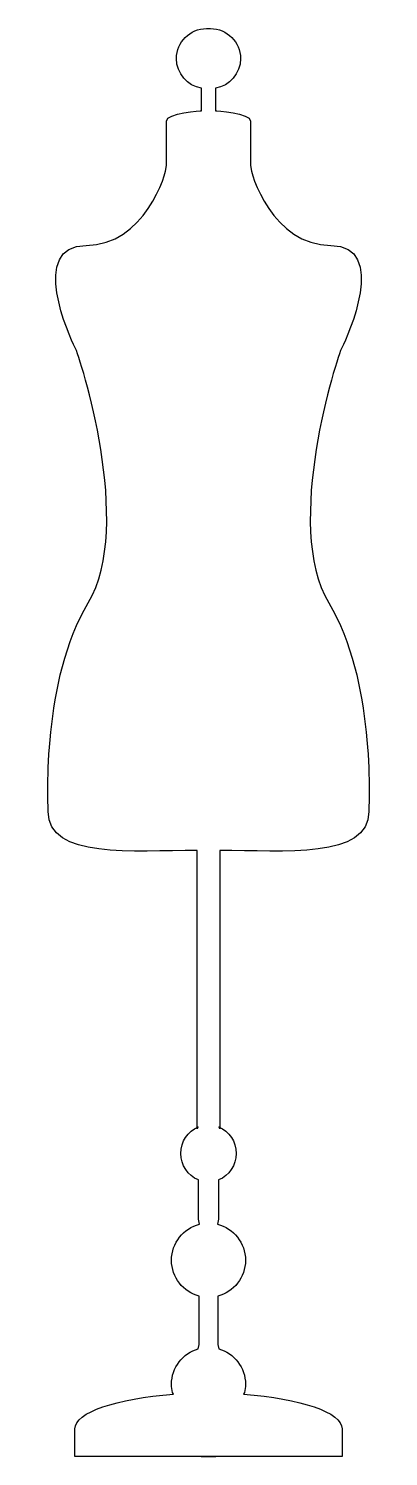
# Model space of a CAD drawing. Header units: centimetres. Extents: x -2.5 to 2.5, y -10 to 10.
import ezdxf

# ---------------------------------------------------------------- set-up
doc = ezdxf.new("R2010")
doc.units = ezdxf.units.CM
doc.header["$MEASUREMENT"] = 0
doc.layers.add('Camada 1', color=7, linetype='Continuous')

msp = doc.modelspace()

# ---------------------------------------------------------------- linework, layer by layer
at = {"layer": 'Camada 1'}
for points, knots in [([(-0.10093, -10.01449), (-0.10093, -10.01449), (1.87313, -10.01449), (1.87313, -10.01449), (1.87313, -10.01449), (1.87313, -10.01449), (1.87313, -9.62558), (1.87313, -9.62558), (1.87313, -9.62558), (1.87313, -9.39571), (1.28949, -9.20177), (0.49124, -9.14113), (0.49124, -9.14113), (0.49124, -9.14113), (0.50603, -9.11846), (0.50603, -9.11846), (0.50603, -9.11846), (0.5145, -9.08158), (0.51876, -9.04334), (0.51876, -9.00395), (0.51876, -9.00395), (0.51876, -8.76696), (0.35972, -8.56712), (0.14258, -8.50532), (0.14258, -8.50532), (0.14258, -8.50532), (0.12956, -8.44354), (0.12956, -8.44354), (0.12956, -8.44354), (0.12956, -8.44354), (0.12956, -7.76462), (0.12956, -7.76462), (0.12956, -7.76462), (0.3535, -7.70707), (0.51876, -7.50411), (0.51876, -7.26231), (0.51876, -7.26231), (0.51876, -7.01881), (0.35125, -6.81474), (0.12501, -6.7586), (0.12501, -6.7586), (0.12501, -6.7586), (0.14147, -6.68547), (0.14147, -6.68547), (0.14147, -6.68547), (0.14147, -6.68547), (0.14147, -6.13638), (0.14147, -6.13638), (0.14147, -6.13638), (0.28715, -6.07545), (0.3892, -5.93146), (0.3892, -5.76393), (0.3892, -5.76393), (0.3892, -5.59695), (0.28773, -5.45352), (0.14258, -5.39201), (0.14258, -5.39201), (0.14258, -5.39201), (0.15848, -5.41781), (0.15848, -5.41781), (0.15848, -5.41781), (0.15848, -5.41781), (0.15848, -1.51362), (0.15848, -1.51362), (0.15848, -1.51362), (1.052, -1.51362), (2.24792, -1.64258), (2.24792, -0.96596), (2.24792, -0.96596), (2.24792, -0.81909), (2.33441, 0.878), (1.68581, 1.95874), (1.68581, 1.95874), (1.0375, 3.03946), (1.80117, 5.41676), (1.87316, 5.54644), (1.87316, 5.54644), (1.94518, 5.67614), (2.52176, 6.97299), (1.71473, 6.97299), (1.71473, 6.97299), (0.9077, 6.97299), (0.57633, 7.98158), (0.59078, 8.09694), (0.59078, 8.09694), (0.59078, 8.09694), (0.59078, 8.60124), (0.59078, 8.71657), (0.59078, 8.71657), (0.59078, 8.83195), (0.09783, 8.86058), (0.09783, 8.86058), (0.09783, 8.86058), (0.09783, 8.86058), (0.09783, 9.17756), (0.09783, 9.17756), (0.09783, 9.17756), (0.29682, 9.21129), (0.44848, 9.38449), (0.44848, 9.59311), (0.44848, 9.59311), (0.44846, 9.82584), (0.25994, 10.01449), (0.02692, 10.01449), (0.02692, 10.01449), (0.02692, 10.01449), (-0.02692, 10.01449), (-0.02692, 10.01449), (-0.02692, 10.01449), (-0.25994, 10.01449), (-0.44846, 9.82584), (-0.44846, 9.59312), (-0.44846, 9.59312), (-0.44846, 9.3845), (-0.2968, 9.2113), (-0.09781, 9.17757), (-0.09781, 9.17757), (-0.09781, 9.17757), (-0.0978, 8.86064), (-0.0978, 8.86064), (-0.0978, 8.86064), (-0.0978, 8.86064), (-0.59075, 8.83201), (-0.59075, 8.71663), (-0.59075, 8.71663), (-0.59075, 8.60127), (-0.59075, 8.097), (-0.59075, 8.097), (-0.59075, 8.097), (-0.5763, 7.98162), (-0.90767, 6.97305), (-1.71467, 6.97305), (-1.71467, 6.97305), (-2.52173, 6.97305), (-1.94515, 5.67619), (-1.87316, 5.5465), (-1.87316, 5.5465), (-1.80117, 5.41683), (-1.0375, 3.03952), (-1.68578, 1.9588), (-1.68578, 1.9588), (-2.33435, 0.87806), (-2.24789, -0.81906), (-2.24789, -0.96593), (-2.24789, -0.96593), (-2.24789, -1.64255), (-1.05192, -1.51359), (-0.15842, -1.51359), (-0.15842, -1.51359), (-0.15842, -1.51359), (-0.15842, -5.41778), (-0.15842, -5.41778), (-0.15842, -5.41778), (-0.15842, -5.41778), (-0.14254, -5.39198), (-0.14254, -5.39198), (-0.14254, -5.39198), (-0.28769, -5.45347), (-0.38916, -5.59693), (-0.38916, -5.7639), (-0.38916, -5.7639), (-0.38916, -5.93143), (-0.28711, -6.07542), (-0.14143, -6.13635), (-0.14143, -6.13635), (-0.14143, -6.13635), (-0.14143, -6.68544), (-0.14143, -6.68544), (-0.14143, -6.68544), (-0.14143, -6.68544), (-0.12497, -6.75857), (-0.12497, -6.75857), (-0.12497, -6.75857), (-0.35116, -6.81471), (-0.5187, -7.01879), (-0.5187, -7.26228), (-0.5187, -7.26228), (-0.5187, -7.50411), (-0.35344, -7.70707), (-0.12952, -7.76459), (-0.12952, -7.76459), (-0.12952, -7.76459), (-0.12952, -8.44351), (-0.12952, -8.44351), (-0.12952, -8.44351), (-0.12952, -8.44351), (-0.14254, -8.50529), (-0.14254, -8.50529), (-0.14254, -8.50529), (-0.35968, -8.5671), (-0.5187, -8.76694), (-0.5187, -9.00392), (-0.5187, -9.00392), (-0.5187, -9.04332), (-0.51447, -9.08158), (-0.50595, -9.11843), (-0.50595, -9.11843), (-0.50595, -9.11843), (-0.49121, -9.1411), (-0.49121, -9.1411), (-0.49121, -9.1411), (-1.28946, -9.20174), (-1.87313, -9.39566), (-1.87313, -9.62555), (-1.87313, -9.62555), (-1.87313, -9.62555), (-1.87313, -10.01446), (-1.87313, -10.01446), (-1.87313, -10.01446), (-1.87313, -10.01446), (0.10095, -10.01449), (0.10095, -10.01449), (0.10095, -10.01449), (0.10095, -10.01449), (-0.10093, -10.01449), (-0.10093, -10.01449)], [0, 0, 0, 0, 0.01818182, 0.01818182, 0.01818182, 0.01818182, 0.03636364, 0.03636364, 0.03636364, 0.03636364, 0.05454545, 0.05454545, 0.05454545, 0.05454545, 0.07272727, 0.07272727, 0.07272727, 0.07272727, 0.09090909, 0.09090909, 0.09090909, 0.09090909, 0.10909091, 0.10909091, 0.10909091, 0.10909091, 0.12727273, 0.12727273, 0.12727273, 0.12727273, 0.14545455, 0.14545455, 0.14545455, 0.14545455, 0.16363636, 0.16363636, 0.16363636, 0.16363636, 0.18181818, 0.18181818, 0.18181818, 0.18181818, 0.2, 0.2, 0.2, 0.2, 0.21818182, 0.21818182, 0.21818182, 0.21818182, 0.23636364, 0.23636364, 0.23636364, 0.23636364, 0.25454545, 0.25454545, 0.25454545, 0.25454545, 0.27272727, 0.27272727, 0.27272727, 0.27272727, 0.29090909, 0.29090909, 0.29090909, 0.29090909, 0.30909091, 0.30909091, 0.30909091, 0.30909091, 0.32727273, 0.32727273, 0.32727273, 0.32727273, 0.34545455, 0.34545455, 0.34545455, 0.34545455, 0.36363636, 0.36363636, 0.36363636, 0.36363636, 0.38181818, 0.38181818, 0.38181818, 0.38181818, 0.4, 0.4, 0.4, 0.4, 0.41818182, 0.41818182, 0.41818182, 0.41818182, 0.43636364, 0.43636364, 0.43636364, 0.43636364, 0.45454545, 0.45454545, 0.45454545, 0.45454545, 0.47272727, 0.47272727, 0.47272727, 0.47272727, 0.49090909, 0.49090909, 0.49090909, 0.49090909, 0.50909091, 0.50909091, 0.50909091, 0.50909091, 0.52727273, 0.52727273, 0.52727273, 0.52727273, 0.54545455, 0.54545455, 0.54545455, 0.54545455, 0.56363636, 0.56363636, 0.56363636, 0.56363636, 0.58181818, 0.58181818, 0.58181818, 0.58181818, 0.6, 0.6, 0.6, 0.6, 0.61818182, 0.61818182, 0.61818182, 0.61818182, 0.63636364, 0.63636364, 0.63636364, 0.63636364, 0.65454545, 0.65454545, 0.65454545, 0.65454545, 0.67272727, 0.67272727, 0.67272727, 0.67272727, 0.69090909, 0.69090909, 0.69090909, 0.69090909, 0.70909091, 0.70909091, 0.70909091, 0.70909091, 0.72727273, 0.72727273, 0.72727273, 0.72727273, 0.74545455, 0.74545455, 0.74545455, 0.74545455, 0.76363636, 0.76363636, 0.76363636, 0.76363636, 0.78181818, 0.78181818, 0.78181818, 0.78181818, 0.8, 0.8, 0.8, 0.8, 0.81818182, 0.81818182, 0.81818182, 0.81818182, 0.83636364, 0.83636364, 0.83636364, 0.83636364, 0.85454545, 0.85454545, 0.85454545, 0.85454545, 0.87272727, 0.87272727, 0.87272727, 0.87272727, 0.89090909, 0.89090909, 0.89090909, 0.89090909, 0.90909091, 0.90909091, 0.90909091, 0.90909091, 0.92727273, 0.92727273, 0.92727273, 0.92727273, 0.94545455, 0.94545455, 0.94545455, 0.94545455, 0.96363636, 0.96363636, 0.96363636, 0.96363636, 1, 1, 1, 1]), ([(-0.10093, -10.01449), (-0.10093, -10.01449), (-0.10093, -10.01449), (-0.10093, -10.01449), (-0.10093, -10.01449), (-0.10093, -10.01449), (-0.10093, -10.01449), (-0.10093, -10.01449)], [0, 0, 0, 0, 0.33333333, 0.33333333, 0.33333333, 0.33333333, 1, 1, 1, 1])]:
    msp.add_open_spline(points, degree=3, knots=knots, dxfattribs=at)

doc.saveas('drawing.dxf')
